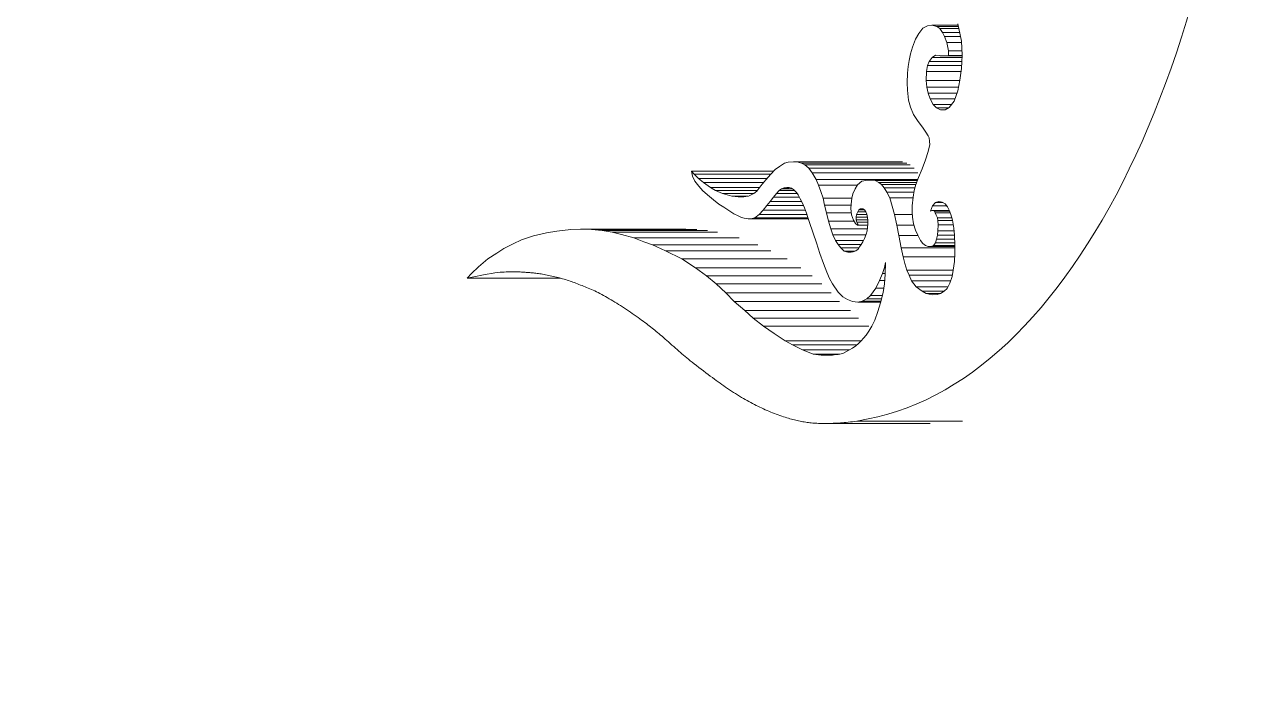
# Model space of a CAD drawing. Header units: inches. Extents: x 20 to 536, y 8 to 344.
# Drawn here: x 233.276 to 233.906, y 125.607 to 125.955 of the extents above; entities that cross this region are included whole.
import ezdxf

# ---------------------------------------------------------------- set-up
doc = ezdxf.new("R2010")
doc.units = ezdxf.units.IN
doc.header["$LTSCALE"] = 16
doc.header["$MEASUREMENT"] = 0
doc.layers.add('Visible (ANSI)', color=7, linetype='Continuous', lineweight=50)

msp = doc.modelspace()

# ---------------------------------------------------------------- linework, layer by layer
at = {"layer": 'Visible (ANSI)', "linetype": 'Continuous', "lineweight": 18}
for p, q in [((233.73558, 125.95027), (233.73756, 125.95293)), ((233.73756, 125.95293), (233.73997, 125.9542)), ((233.73997, 125.9542), (233.7423, 125.95445)), ((233.75575, 125.95445), (233.7423, 125.95445)), ((233.7423, 125.95445), (233.74482, 125.95387)), ((233.75588, 125.95387), (233.74482, 125.95387)), ((233.74482, 125.95387), (233.74641, 125.9527)), ((233.75615, 125.9527), (233.74641, 125.9527)), ((233.74641, 125.9527), (233.74772, 125.95078)), ((233.75612, 125.95284), (233.75559, 125.95514)), ((233.75742, 125.94619), (233.75612, 125.95284)), ((233.73227, 125.94321), (233.73383, 125.94734)), ((233.73383, 125.94734), (233.73558, 125.95027)), ((233.75652, 125.95078), (233.74772, 125.95078)), ((233.74772, 125.95078), (233.74876, 125.94867)), ((233.75694, 125.94867), (233.74876, 125.94867)), ((233.74876, 125.94867), (233.74994, 125.94554)), ((233.75781, 125.93906), (233.75742, 125.94619)), ((233.73127, 125.93975), (233.73227, 125.94321)), ((233.75746, 125.94554), (233.74994, 125.94554)), ((233.74994, 125.94554), (233.75074, 125.94126)), ((233.75769, 125.94126), (233.75074, 125.94126)), ((233.75074, 125.94126), (233.75081, 125.93888)), ((233.73001, 125.9333), (233.73055, 125.93629)), ((233.73055, 125.93629), (233.73127, 125.93975)), ((233.73997, 125.93374), (233.73951, 125.93071)), ((233.74092, 125.93583), (233.73997, 125.93374)), ((233.75758, 125.93374), (233.73997, 125.93374)), ((233.74235, 125.93779), (233.74092, 125.93583)), ((233.75767, 125.93583), (233.74092, 125.93583)), ((233.74413, 125.93907), (233.74235, 125.93779)), ((233.75776, 125.93779), (233.74235, 125.93779)), ((233.74619, 125.93885), (233.74413, 125.93907)), ((233.74647, 125.93876), (233.74619, 125.93885)), ((233.75081, 125.93888), (233.74647, 125.93876)), ((233.7578, 125.93876), (233.74647, 125.93876)), ((233.7578, 125.93888), (233.75081, 125.93888)), ((233.75751, 125.93218), (233.75781, 125.93906)), ((233.72965, 125.92491), (233.72969, 125.92974)), ((233.72969, 125.92974), (233.73001, 125.9333)), ((233.73951, 125.93071), (233.73934, 125.92603)), ((233.75728, 125.93071), (233.73951, 125.93071)), ((233.75659, 125.92625), (233.75751, 125.93218)), ((233.72975, 125.9211), (233.72965, 125.92491)), ((233.73026, 125.91602), (233.72975, 125.9211)), ((233.75655, 125.92603), (233.73934, 125.92603)), ((233.73934, 125.92603), (233.7397, 125.92261)), ((233.75598, 125.92261), (233.7397, 125.92261)), ((233.7397, 125.92261), (233.74041, 125.9196)), ((233.75567, 125.92073), (233.75659, 125.92625)), ((233.73134, 125.91232), (233.73026, 125.91602)), ((233.75525, 125.9196), (233.74041, 125.9196)), ((233.74041, 125.9196), (233.74146, 125.91661)), ((233.75414, 125.91661), (233.74146, 125.91661)), ((233.74146, 125.91661), (233.74292, 125.91377)), ((233.75111, 125.9122), (233.7537, 125.91542)), ((233.7537, 125.91542), (233.75567, 125.92073)), ((233.73284, 125.90862), (233.73134, 125.91232)), ((233.7348, 125.90552), (233.73284, 125.90862)), ((233.75237, 125.91377), (233.74292, 125.91377)), ((233.74292, 125.91377), (233.74458, 125.91202)), ((233.75085, 125.91202), (233.74458, 125.91202)), ((233.74458, 125.91202), (233.74672, 125.91098)), ((233.74924, 125.91098), (233.74672, 125.91098)), ((233.74672, 125.91098), (233.74913, 125.91091)), ((233.74913, 125.91091), (233.75111, 125.9122)), ((233.7378, 125.90155), (233.7348, 125.90552)), ((233.7392, 125.89953), (233.7378, 125.90155)), ((233.74039, 125.89759), (233.7392, 125.89953)), ((233.74087, 125.89657), (233.74039, 125.89759)), ((233.7411, 125.89497), (233.74087, 125.89657)), ((233.73907, 125.88537), (233.74037, 125.8896)), ((233.74037, 125.8896), (233.74094, 125.89174)), ((233.74094, 125.89174), (233.74115, 125.89307)), ((233.74115, 125.89307), (233.7411, 125.89497)), ((233.66409, 125.88193), (233.66665, 125.88352)), ((233.66665, 125.88352), (233.66853, 125.88411)), ((233.66853, 125.88411), (233.67118, 125.88436)), ((233.72531, 125.88436), (233.67118, 125.88436)), ((233.67118, 125.88436), (233.67298, 125.88423)), ((233.7271, 125.88423), (233.67298, 125.88423)), ((233.67298, 125.88423), (233.67527, 125.88366)), ((233.7294, 125.88366), (233.67527, 125.88366)), ((233.67527, 125.88366), (233.67703, 125.88281)), ((233.73729, 125.88075), (233.73907, 125.88537)), ((233.61936, 125.87689), (233.61876, 125.87949)), ((233.66103, 125.87949), (233.61876, 125.87949)), ((233.61876, 125.87949), (233.62021, 125.87791)), ((233.62051, 125.87437), (233.61936, 125.87689)), ((233.65962, 125.87791), (233.62021, 125.87791)), ((233.62021, 125.87791), (233.62238, 125.87581)), ((233.657, 125.87502), (233.65958, 125.87787)), ((233.65958, 125.87787), (233.66181, 125.88035)), ((233.66181, 125.88035), (233.66409, 125.88193)), ((233.73115, 125.88281), (233.67703, 125.88281)), ((233.67703, 125.88281), (233.67906, 125.88098)), ((233.73319, 125.88098), (233.67906, 125.88098)), ((233.67906, 125.88098), (233.68087, 125.8787)), ((233.735, 125.8787), (233.68087, 125.8787)), ((233.68087, 125.8787), (233.68287, 125.87525)), ((233.73532, 125.87625), (233.73729, 125.88075)), ((233.62259, 125.87176), (233.62051, 125.87437)), ((233.65772, 125.87581), (233.62238, 125.87581)), ((233.62238, 125.87581), (233.62491, 125.87364)), ((233.62465, 125.86935), (233.62259, 125.87176)), ((233.65587, 125.87364), (233.62491, 125.87364)), ((233.62491, 125.87364), (233.62862, 125.87113)), ((233.65386, 125.87113), (233.62862, 125.87113)), ((233.62862, 125.87113), (233.63119, 125.86958)), ((233.65239, 125.86924), (233.65446, 125.8719)), ((233.65446, 125.8719), (233.657, 125.87502)), ((233.66641, 125.871), (233.66504, 125.87042)), ((233.66774, 125.87113), (233.66641, 125.871)), ((233.66899, 125.871), (233.66641, 125.871)), ((233.66892, 125.87102), (233.66774, 125.87113)), ((233.67018, 125.87071), (233.66892, 125.87102)), ((233.67135, 125.86985), (233.67018, 125.87071)), ((233.73499, 125.87525), (233.68287, 125.87525)), ((233.68287, 125.87525), (233.68412, 125.87238)), ((233.70405, 125.87238), (233.68412, 125.87238)), ((233.68412, 125.87238), (233.68526, 125.869)), ((233.70279, 125.87039), (233.70411, 125.87248)), ((233.70411, 125.87248), (233.70637, 125.87429)), ((233.70637, 125.87429), (233.70935, 125.87488)), ((233.73487, 125.87488), (233.70935, 125.87488)), ((233.70935, 125.87488), (233.71316, 125.87468)), ((233.7348, 125.87468), (233.71316, 125.87468)), ((233.71316, 125.87468), (233.71502, 125.8737)), ((233.73448, 125.8737), (233.71502, 125.8737)), ((233.71502, 125.8737), (233.71647, 125.8726)), ((233.73412, 125.8726), (233.71647, 125.8726)), ((233.71647, 125.8726), (233.71777, 125.87099)), ((233.73361, 125.87099), (233.71777, 125.87099)), ((233.71777, 125.87099), (233.71917, 125.86876)), ((233.73314, 125.86951), (233.73411, 125.87258)), ((233.73411, 125.87258), (233.73532, 125.87625)), ((233.628, 125.86649), (233.62465, 125.86935)), ((233.63013, 125.86482), (233.628, 125.86649)), ((233.63283, 125.86261), (233.63013, 125.86482)), ((233.65266, 125.86958), (233.63119, 125.86958)), ((233.63119, 125.86958), (233.63483, 125.86797)), ((233.6507, 125.86797), (233.63483, 125.86797)), ((233.63483, 125.86797), (233.63947, 125.86666)), ((233.64777, 125.86666), (233.63947, 125.86666)), ((233.63947, 125.86666), (233.64285, 125.86639)), ((233.64572, 125.86639), (233.64285, 125.86639)), ((233.64285, 125.86639), (233.64559, 125.86637)), ((233.64559, 125.86637), (233.64815, 125.86671)), ((233.64815, 125.86671), (233.65083, 125.86804)), ((233.65083, 125.86804), (233.65239, 125.86924)), ((233.66092, 125.86611), (233.65921, 125.8639)), ((233.6625, 125.86808), (233.66092, 125.86611)), ((233.6743, 125.86611), (233.66092, 125.86611)), ((233.66388, 125.86955), (233.6625, 125.86808)), ((233.67314, 125.86808), (233.6625, 125.86808)), ((233.66504, 125.87042), (233.66388, 125.86955)), ((233.67169, 125.86955), (233.66388, 125.86955)), ((233.67057, 125.87042), (233.66504, 125.87042)), ((233.6728, 125.8686), (233.67135, 125.86985)), ((233.67359, 125.86739), (233.6728, 125.8686)), ((233.67471, 125.86536), (233.67359, 125.86739)), ((233.67594, 125.86278), (233.67471, 125.86536)), ((233.68526, 125.869), (233.68636, 125.86571)), ((233.70115, 125.86571), (233.68636, 125.86571)), ((233.68636, 125.86571), (233.6871, 125.86196)), ((233.70078, 125.86262), (233.70112, 125.86561)), ((233.70112, 125.86561), (233.70172, 125.86789)), ((233.70172, 125.86789), (233.70279, 125.87039)), ((233.73302, 125.86876), (233.71917, 125.86876)), ((233.71917, 125.86876), (233.72069, 125.86572)), ((233.73256, 125.86572), (233.72069, 125.86572)), ((233.72069, 125.86572), (233.7219, 125.86153)), ((233.7322, 125.86167), (233.73261, 125.86618)), ((233.73261, 125.86618), (233.73314, 125.86951)), ((233.63538, 125.86095), (233.63283, 125.86261)), ((233.63803, 125.85925), (233.63538, 125.86095)), ((233.6406, 125.8576), (233.63803, 125.85925)), ((233.65569, 125.85953), (233.65362, 125.85725)), ((233.65752, 125.86194), (233.65569, 125.85953)), ((233.67735, 125.85953), (233.65569, 125.85953)), ((233.65921, 125.8639), (233.65752, 125.86194)), ((233.67635, 125.86194), (233.65752, 125.86194)), ((233.67541, 125.8639), (233.65921, 125.8639)), ((233.67694, 125.86071), (233.67594, 125.86278)), ((233.67792, 125.85788), (233.67694, 125.86071)), ((233.70075, 125.86196), (233.6871, 125.86196)), ((233.6871, 125.86196), (233.68807, 125.85813)), ((233.70094, 125.85813), (233.68807, 125.85813)), ((233.68807, 125.85813), (233.68922, 125.85377)), ((233.70069, 125.86025), (233.70078, 125.86262)), ((233.70107, 125.85707), (233.70069, 125.86025)), ((233.70416, 125.8586), (233.70364, 125.8573)), ((233.70477, 125.85957), (233.70416, 125.8586)), ((233.70836, 125.8586), (233.70416, 125.8586)), ((233.70564, 125.8601), (233.70477, 125.85957)), ((233.70766, 125.85957), (233.70477, 125.85957)), ((233.70676, 125.86013), (233.70564, 125.8601)), ((233.70681, 125.8601), (233.70564, 125.8601)), ((233.70761, 125.85964), (233.70676, 125.86013)), ((233.70834, 125.85865), (233.70761, 125.85964)), ((233.70883, 125.85738), (233.70834, 125.85865)), ((233.7219, 125.86153), (233.72313, 125.85731)), ((233.73217, 125.85861), (233.7322, 125.86167)), ((233.73236, 125.85579), (233.73217, 125.85861)), ((233.74251, 125.86164), (233.74161, 125.85895)), ((233.74161, 125.85895), (233.74219, 125.85925)), ((233.75127, 125.85925), (233.74219, 125.85925)), ((233.74219, 125.85925), (233.74291, 125.85921)), ((233.74415, 125.86342), (233.74251, 125.86164)), ((233.74983, 125.86164), (233.74251, 125.86164)), ((233.75129, 125.85921), (233.74291, 125.85921)), ((233.74291, 125.85921), (233.74355, 125.85888)), ((233.7514, 125.85888), (233.74355, 125.85888)), ((233.74355, 125.85888), (233.74401, 125.85803)), ((233.75168, 125.85803), (233.74401, 125.85803)), ((233.74401, 125.85803), (233.74451, 125.85689)), ((233.7458, 125.86383), (233.74415, 125.86342)), ((233.74789, 125.86342), (233.74415, 125.86342)), ((233.74759, 125.86361), (233.7458, 125.86383)), ((233.74902, 125.86273), (233.74759, 125.86361)), ((233.75022, 125.86111), (233.74902, 125.86273)), ((233.7512, 125.85949), (233.75022, 125.86111)), ((233.75194, 125.85721), (233.7512, 125.85949)), ((233.64279, 125.85662), (233.6406, 125.8576)), ((233.64449, 125.85578), (233.64279, 125.85662)), ((233.64595, 125.85532), (233.64449, 125.85578)), ((233.6479, 125.85503), (233.64595, 125.85532)), ((233.64994, 125.85514), (233.6479, 125.85503)), ((233.67887, 125.85503), (233.6479, 125.85503)), ((233.65137, 125.85557), (233.64994, 125.85514)), ((233.67884, 125.85514), (233.64994, 125.85514)), ((233.65362, 125.85725), (233.65137, 125.85557)), ((233.67871, 125.85557), (233.65137, 125.85557)), ((233.67814, 125.85725), (233.65362, 125.85725)), ((233.67865, 125.85574), (233.67792, 125.85788)), ((233.67931, 125.85364), (233.67865, 125.85574)), ((233.68137, 125.84761), (233.67931, 125.85364)), ((233.70228, 125.85377), (233.68922, 125.85377)), ((233.68922, 125.85377), (233.69033, 125.84985)), ((233.70197, 125.85431), (233.70107, 125.85707)), ((233.70296, 125.85259), (233.70197, 125.85431)), ((233.70399, 125.85169), (233.70296, 125.85259)), ((233.70345, 125.85594), (233.70343, 125.85449)), ((233.70931, 125.85449), (233.70343, 125.85449)), ((233.70343, 125.85449), (233.70375, 125.85337)), ((233.70364, 125.8573), (233.70345, 125.85594)), ((233.70918, 125.85594), (233.70345, 125.85594)), ((233.70885, 125.8573), (233.70364, 125.8573)), ((233.70934, 125.85337), (233.70375, 125.85337)), ((233.70375, 125.85337), (233.70461, 125.85171)), ((233.70404, 125.85169), (233.70399, 125.85169)), ((233.70461, 125.85171), (233.70404, 125.85169)), ((233.70934, 125.85169), (233.70404, 125.85169)), ((233.70934, 125.85171), (233.70461, 125.85171)), ((233.70923, 125.85576), (233.70883, 125.85738)), ((233.70933, 125.85419), (233.70923, 125.85576)), ((233.70929, 125.8506), (233.70937, 125.85229)), ((233.70937, 125.85229), (233.70933, 125.85419)), ((233.73225, 125.85731), (233.72313, 125.85731)), ((233.72313, 125.85731), (233.72435, 125.85178)), ((233.73305, 125.85178), (233.72435, 125.85178)), ((233.72435, 125.85178), (233.72536, 125.84646)), ((233.73284, 125.85238), (233.73236, 125.85579)), ((233.73393, 125.84918), (233.73284, 125.85238)), ((233.74451, 125.85689), (233.74507, 125.85558)), ((233.75245, 125.85558), (233.74507, 125.85558)), ((233.74507, 125.85558), (233.74531, 125.85414)), ((233.75287, 125.85414), (233.74531, 125.85414)), ((233.74531, 125.85414), (233.74547, 125.85195)), ((233.74547, 125.85195), (233.74537, 125.84889)), ((233.75325, 125.85195), (233.74547, 125.85195)), ((233.75284, 125.85431), (233.75194, 125.85721)), ((233.75355, 125.85029), (233.75284, 125.85431)), ((233.53161, 125.84424), (233.53772, 125.84633)), ((233.53772, 125.84633), (233.54445, 125.84788)), ((233.54445, 125.84788), (233.54961, 125.84871)), ((233.54961, 125.84871), (233.55686, 125.84958)), ((233.55686, 125.84958), (233.56182, 125.84971)), ((233.61594, 125.84971), (233.56182, 125.84971)), ((233.56182, 125.84971), (233.56746, 125.84959)), ((233.62159, 125.84959), (233.56746, 125.84959)), ((233.56746, 125.84959), (233.5729, 125.84905)), ((233.62703, 125.84905), (233.5729, 125.84905)), ((233.5729, 125.84905), (233.57807, 125.84808)), ((233.63219, 125.84808), (233.57807, 125.84808)), ((233.57807, 125.84808), (233.58289, 125.84697)), ((233.58289, 125.84697), (233.5892, 125.84533)), ((233.64333, 125.84533), (233.5892, 125.84533)), ((233.5892, 125.84533), (233.59431, 125.84327)), ((233.68302, 125.84269), (233.68137, 125.84761)), ((233.70918, 125.84985), (233.69033, 125.84985)), ((233.69033, 125.84985), (233.69138, 125.84682)), ((233.7084, 125.84682), (233.69138, 125.84682)), ((233.69138, 125.84682), (233.69284, 125.8439)), ((233.70773, 125.8449), (233.7085, 125.84711)), ((233.7085, 125.84711), (233.70902, 125.84886)), ((233.70902, 125.84886), (233.70929, 125.8506)), ((233.73507, 125.84646), (233.72536, 125.84646)), ((233.72536, 125.84646), (233.72645, 125.8402)), ((233.73502, 125.84655), (233.73393, 125.84918)), ((233.73645, 125.84388), (233.73502, 125.84655)), ((233.74513, 125.84669), (233.74465, 125.84454)), ((233.74537, 125.84889), (233.74513, 125.84669)), ((233.75389, 125.84669), (233.74513, 125.84669)), ((233.75368, 125.84889), (233.74537, 125.84889)), ((233.7539, 125.84663), (233.75355, 125.85029)), ((233.75407, 125.84132), (233.7539, 125.84663)), ((233.51879, 125.8373), (233.52249, 125.83974)), ((233.52249, 125.83974), (233.52722, 125.8422)), ((233.52722, 125.8422), (233.53161, 125.84424)), ((233.59431, 125.84327), (233.59879, 125.8416)), ((233.65292, 125.8416), (233.59879, 125.8416)), ((233.59879, 125.8416), (233.60548, 125.83862)), ((233.68475, 125.83715), (233.68302, 125.84269)), ((233.70721, 125.8439), (233.69284, 125.8439)), ((233.69284, 125.8439), (233.69406, 125.84187)), ((233.70607, 125.84187), (233.69406, 125.84187)), ((233.69406, 125.84187), (233.69558, 125.84004)), ((233.70473, 125.84004), (233.69558, 125.84004)), ((233.69558, 125.84004), (233.69725, 125.8384)), ((233.70314, 125.83856), (233.70434, 125.83948)), ((233.70434, 125.83948), (233.70515, 125.84063)), ((233.70515, 125.84063), (233.70601, 125.84177)), ((233.70601, 125.84177), (233.70684, 125.84319)), ((233.70684, 125.84319), (233.70773, 125.8449)), ((233.75406, 125.8402), (233.72645, 125.8402)), ((233.72645, 125.8402), (233.72744, 125.83546)), ((233.73765, 125.8424), (233.73645, 125.84388)), ((233.73896, 125.84128), (233.73765, 125.8424)), ((233.74034, 125.84079), (233.73896, 125.84128)), ((233.74182, 125.84078), (233.74034, 125.84079)), ((233.74303, 125.84127), (233.74182, 125.84078)), ((233.75407, 125.84078), (233.74182, 125.84078)), ((233.74409, 125.84274), (233.74303, 125.84127)), ((233.75407, 125.84127), (233.74303, 125.84127)), ((233.74465, 125.84454), (233.74409, 125.84274)), ((233.75402, 125.84274), (233.74409, 125.84274)), ((233.75396, 125.84454), (233.74465, 125.84454)), ((233.75405, 125.8372), (233.75407, 125.84132)), ((233.50952, 125.83044), (233.51433, 125.83443)), ((233.51433, 125.83443), (233.51879, 125.8373)), ((233.65961, 125.83862), (233.60548, 125.83862)), ((233.60548, 125.83862), (233.61391, 125.83444)), ((233.66803, 125.83444), (233.61391, 125.83444)), ((233.61391, 125.83444), (233.62084, 125.82991)), ((233.68656, 125.83205), (233.68475, 125.83715)), ((233.70276, 125.8384), (233.69725, 125.8384)), ((233.69725, 125.8384), (233.69908, 125.83789)), ((233.70088, 125.83789), (233.69908, 125.83789)), ((233.69908, 125.83789), (233.70029, 125.83781)), ((233.70029, 125.83781), (233.70183, 125.83802)), ((233.70183, 125.83802), (233.70314, 125.83856)), ((233.75397, 125.83546), (233.72744, 125.83546)), ((233.72744, 125.83546), (233.72843, 125.832)), ((233.75323, 125.82871), (233.75385, 125.83303)), ((233.75385, 125.83303), (233.75405, 125.8372)), ((233.50371, 125.82451), (233.50583, 125.82691)), ((233.50583, 125.82691), (233.50952, 125.83044)), ((233.51396, 125.82663), (233.51122, 125.82611)), ((233.51616, 125.82701), (233.51396, 125.82663)), ((233.51793, 125.82728), (233.51616, 125.82701)), ((233.51935, 125.82745), (233.51793, 125.82728)), ((233.52055, 125.82756), (233.51935, 125.82745)), ((233.52161, 125.82763), (233.52055, 125.82756)), ((233.52263, 125.82769), (233.52161, 125.82763)), ((233.52361, 125.82774), (233.52263, 125.82769)), ((233.52457, 125.82778), (233.52361, 125.82774)), ((233.52549, 125.82781), (233.52457, 125.82778)), ((233.52637, 125.82783), (233.52549, 125.82781)), ((233.52722, 125.82784), (233.52637, 125.82783)), ((233.52804, 125.82783), (233.52722, 125.82784)), ((233.52881, 125.82782), (233.52804, 125.82783)), ((233.52955, 125.8278), (233.52881, 125.82782)), ((233.53025, 125.82777), (233.52955, 125.8278)), ((233.53092, 125.82774), (233.53025, 125.82777)), ((233.53157, 125.8277), (233.53092, 125.82774)), ((233.5322, 125.82765), (233.53157, 125.8277)), ((233.53281, 125.82761), (233.5322, 125.82765)), ((233.53342, 125.82756), (233.53281, 125.82761)), ((233.53401, 125.82751), (233.53342, 125.82756)), ((233.53461, 125.82747), (233.53401, 125.82751)), ((233.5352, 125.82743), (233.53461, 125.82747)), ((233.5358, 125.82739), (233.5352, 125.82743)), ((233.5364, 125.82734), (233.5358, 125.82739)), ((233.53701, 125.82729), (233.5364, 125.82734)), ((233.53763, 125.82724), (233.53701, 125.82729)), ((233.53826, 125.82717), (233.53763, 125.82724)), ((233.53891, 125.8271), (233.53826, 125.82717)), ((233.53957, 125.82702), (233.53891, 125.8271)), ((233.54025, 125.82692), (233.53957, 125.82702)), ((233.54095, 125.82681), (233.54025, 125.82692)), ((233.54166, 125.8267), (233.54095, 125.82681)), ((233.54238, 125.82657), (233.54166, 125.8267)), ((233.54313, 125.82643), (233.54238, 125.82657)), ((233.54389, 125.82629), (233.54313, 125.82643)), ((233.67497, 125.82991), (233.62084, 125.82991)), ((233.62084, 125.82991), (233.62658, 125.82566)), ((233.68829, 125.82769), (233.68656, 125.83205)), ((233.68977, 125.82442), (233.68829, 125.82769)), ((233.7169, 125.82691), (233.71544, 125.82333)), ((233.718, 125.82998), (233.7169, 125.82691)), ((233.71832, 125.82691), (233.7169, 125.82691)), ((233.71786, 125.82165), (233.71831, 125.82665)), ((233.71842, 125.83259), (233.718, 125.82998)), ((233.71837, 125.82998), (233.718, 125.82998)), ((233.71831, 125.82665), (233.71842, 125.83259)), ((233.72843, 125.832), (233.72941, 125.82863)), ((233.75322, 125.82863), (233.72941, 125.82863)), ((233.72941, 125.82863), (233.73053, 125.8261)), ((233.75261, 125.82548), (233.75323, 125.82871)), ((233.50784, 125.82541), (233.50371, 125.82451)), ((233.55158, 125.82451), (233.50371, 125.82451)), ((233.51122, 125.82611), (233.50784, 125.82541)), ((233.54466, 125.82613), (233.54389, 125.82629)), ((233.54545, 125.82597), (233.54466, 125.82613)), ((233.54625, 125.8258), (233.54545, 125.82597)), ((233.54705, 125.82562), (233.54625, 125.8258)), ((233.54787, 125.82544), (233.54705, 125.82562)), ((233.54868, 125.82524), (233.54787, 125.82544)), ((233.54949, 125.82505), (233.54868, 125.82524)), ((233.5503, 125.82485), (233.54949, 125.82505)), ((233.5511, 125.82464), (233.5503, 125.82485)), ((233.55189, 125.82443), (233.5511, 125.82464)), ((233.55266, 125.82422), (233.55189, 125.82443)), ((233.55343, 125.824), (233.55266, 125.82422)), ((233.5542, 125.82378), (233.55343, 125.824)), ((233.55496, 125.82354), (233.5542, 125.82378)), ((233.55571, 125.8233), (233.55496, 125.82354)), ((233.55647, 125.82305), (233.55571, 125.8233)), ((233.55722, 125.82279), (233.55647, 125.82305)), ((233.55798, 125.82252), (233.55722, 125.82279)), ((233.55874, 125.82223), (233.55798, 125.82252)), ((233.55951, 125.82194), (233.55874, 125.82223)), ((233.56028, 125.82164), (233.55951, 125.82194)), ((233.56105, 125.82133), (233.56028, 125.82164)), ((233.56183, 125.82102), (233.56105, 125.82133)), ((233.56261, 125.82071), (233.56183, 125.82102)), ((233.5634, 125.8204), (233.56261, 125.82071)), ((233.56419, 125.82008), (233.5634, 125.8204)), ((233.68071, 125.82566), (233.62658, 125.82566)), ((233.62658, 125.82566), (233.63156, 125.82167)), ((233.68569, 125.82167), (233.63156, 125.82167)), ((233.63156, 125.82167), (233.63641, 125.81699)), ((233.69117, 125.82162), (233.68977, 125.82442)), ((233.69415, 125.81733), (233.69117, 125.82162)), ((233.71544, 125.82333), (233.71357, 125.81943)), ((233.71801, 125.82333), (233.71544, 125.82333)), ((233.7172, 125.8172), (233.71786, 125.82165)), ((233.75273, 125.8261), (233.73053, 125.8261)), ((233.73053, 125.8261), (233.73188, 125.8232)), ((233.75188, 125.8232), (233.73188, 125.8232)), ((233.73188, 125.8232), (233.73425, 125.82014)), ((233.7505, 125.82014), (233.73425, 125.82014)), ((233.73425, 125.82014), (233.7372, 125.81792)), ((233.75004, 125.81927), (233.75149, 125.82197)), ((233.75149, 125.82197), (233.75261, 125.82548)), ((233.56499, 125.81976), (233.56419, 125.82008)), ((233.56579, 125.81944), (233.56499, 125.81976)), ((233.56661, 125.8191), (233.56579, 125.81944)), ((233.56743, 125.81875), (233.56661, 125.8191)), ((233.56827, 125.81838), (233.56743, 125.81875)), ((233.56913, 125.81799), (233.56827, 125.81838)), ((233.57001, 125.81757), (233.56913, 125.81799)), ((233.5709, 125.81712), (233.57001, 125.81757)), ((233.57181, 125.81665), (233.5709, 125.81712)), ((233.57274, 125.81615), (233.57181, 125.81665)), ((233.57368, 125.81563), (233.57274, 125.81615)), ((233.57463, 125.8151), (233.57368, 125.81563)), ((233.57559, 125.81455), (233.57463, 125.8151)), ((233.57655, 125.81399), (233.57559, 125.81455)), ((233.57752, 125.81342), (233.57655, 125.81399)), ((233.69054, 125.81699), (233.63641, 125.81699)), ((233.63641, 125.81699), (233.64078, 125.81256)), ((233.6966, 125.81501), (233.69415, 125.81733)), ((233.69891, 125.81364), (233.6966, 125.81501)), ((233.70878, 125.8139), (233.70652, 125.81279)), ((233.71076, 125.81569), (233.70878, 125.8139)), ((233.7164, 125.8139), (233.70878, 125.8139)), ((233.71357, 125.81943), (233.71076, 125.81569)), ((233.71683, 125.81569), (233.71076, 125.81569)), ((233.71753, 125.81943), (233.71357, 125.81943)), ((233.71592, 125.81194), (233.7172, 125.8172)), ((233.74856, 125.81792), (233.7372, 125.81792)), ((233.7372, 125.81792), (233.73937, 125.8167)), ((233.74672, 125.8167), (233.73937, 125.8167)), ((233.73937, 125.8167), (233.74235, 125.81604)), ((233.74235, 125.81604), (233.74492, 125.81611)), ((233.74492, 125.81611), (233.74675, 125.81671)), ((233.74675, 125.81671), (233.74849, 125.81786)), ((233.74849, 125.81786), (233.75004, 125.81927)), ((233.57849, 125.81284), (233.57752, 125.81342)), ((233.57946, 125.81226), (233.57849, 125.81284)), ((233.58044, 125.81166), (233.57946, 125.81226)), ((233.58142, 125.81106), (233.58044, 125.81166)), ((233.58241, 125.81044), (233.58142, 125.81106)), ((233.5834, 125.80981), (233.58241, 125.81044)), ((233.58439, 125.80917), (233.5834, 125.80981)), ((233.5854, 125.8085), (233.58439, 125.80917)), ((233.58641, 125.80782), (233.5854, 125.8085)), ((233.58743, 125.80713), (233.58641, 125.80782)), ((233.6949, 125.81256), (233.64078, 125.81256)), ((233.64078, 125.81256), (233.64628, 125.80787)), ((233.7004, 125.80787), (233.64628, 125.80787)), ((233.64628, 125.80787), (233.6505, 125.80399)), ((233.70152, 125.8126), (233.69891, 125.81364)), ((233.70426, 125.81223), (233.70152, 125.8126)), ((233.70652, 125.81279), (233.70426, 125.81223)), ((233.71599, 125.81223), (233.70426, 125.81223)), ((233.71613, 125.81279), (233.70652, 125.81279)), ((233.71454, 125.8075), (233.71592, 125.81194)), ((233.58844, 125.80643), (233.58743, 125.80713)), ((233.58943, 125.80573), (233.58844, 125.80643)), ((233.59042, 125.80503), (233.58943, 125.80573)), ((233.59137, 125.80434), (233.59042, 125.80503)), ((233.5923, 125.80366), (233.59137, 125.80434)), ((233.59319, 125.80301), (233.5923, 125.80366)), ((233.59404, 125.80239), (233.59319, 125.80301)), ((233.59486, 125.80178), (233.59404, 125.80239)), ((233.59564, 125.80119), (233.59486, 125.80178)), ((233.70463, 125.80399), (233.6505, 125.80399)), ((233.6505, 125.80399), (233.65576, 125.79987)), ((233.71137, 125.79983), (233.71291, 125.80302)), ((233.71291, 125.80302), (233.71454, 125.8075)), ((233.59639, 125.80062), (233.59564, 125.80119)), ((233.59713, 125.80005), (233.59639, 125.80062)), ((233.59785, 125.79949), (233.59713, 125.80005)), ((233.59857, 125.79893), (233.59785, 125.79949)), ((233.59928, 125.79837), (233.59857, 125.79893)), ((233.59999, 125.7978), (233.59928, 125.79837)), ((233.60071, 125.79721), (233.59999, 125.7978)), ((233.60144, 125.79661), (233.60071, 125.79721)), ((233.60218, 125.79599), (233.60144, 125.79661)), ((233.60294, 125.79535), (233.60218, 125.79599)), ((233.60371, 125.79469), (233.60294, 125.79535)), ((233.70988, 125.79987), (233.65576, 125.79987)), ((233.65576, 125.79987), (233.66122, 125.79616)), ((233.66122, 125.79616), (233.66691, 125.79244)), ((233.70715, 125.79364), (233.70848, 125.7953)), ((233.70848, 125.7953), (233.70993, 125.7973)), ((233.70993, 125.7973), (233.71137, 125.79983)), ((233.60451, 125.794), (233.60371, 125.79469)), ((233.60532, 125.79329), (233.60451, 125.794)), ((233.60617, 125.79254), (233.60532, 125.79329)), ((233.60704, 125.79177), (233.60617, 125.79254)), ((233.60791, 125.79098), (233.60704, 125.79177)), ((233.6088, 125.79018), (233.60791, 125.79098)), ((233.60969, 125.78939), (233.6088, 125.79018)), ((233.61057, 125.7886), (233.60969, 125.78939)), ((233.70611, 125.79244), (233.66691, 125.79244)), ((233.66691, 125.79244), (233.67067, 125.79022)), ((233.70366, 125.79022), (233.67067, 125.79022)), ((233.67067, 125.79022), (233.67584, 125.7877)), ((233.69968, 125.78753), (233.7015, 125.78865)), ((233.7015, 125.78865), (233.70315, 125.78979)), ((233.70315, 125.78979), (233.70456, 125.79098)), ((233.70456, 125.79098), (233.706, 125.79232)), ((233.706, 125.79232), (233.70715, 125.79364)), ((233.61143, 125.78783), (233.61057, 125.7886)), ((233.61228, 125.78708), (233.61143, 125.78783)), ((233.6131, 125.78636), (233.61228, 125.78708)), ((233.61391, 125.78566), (233.6131, 125.78636)), ((233.61471, 125.78498), (233.61391, 125.78566)), ((233.61553, 125.78429), (233.61471, 125.78498)), ((233.61637, 125.7836), (233.61553, 125.78429)), ((233.61725, 125.78288), (233.61637, 125.7836)), ((233.61819, 125.78213), (233.61725, 125.78288)), ((233.69995, 125.7877), (233.67584, 125.7877)), ((233.67584, 125.7877), (233.68136, 125.78552)), ((233.69495, 125.78552), (233.68136, 125.78552)), ((233.68136, 125.78552), (233.68549, 125.78505)), ((233.6912, 125.78505), (233.68549, 125.78505)), ((233.68549, 125.78505), (233.69028, 125.78496)), ((233.69028, 125.78496), (233.69415, 125.78533)), ((233.69415, 125.78533), (233.69649, 125.78589)), ((233.69649, 125.78589), (233.69968, 125.78753)), ((233.61918, 125.78134), (233.61819, 125.78213)), ((233.62025, 125.78051), (233.61918, 125.78134)), ((233.62138, 125.77963), (233.62025, 125.78051)), ((233.62255, 125.77873), (233.62138, 125.77963)), ((233.62375, 125.77781), (233.62255, 125.77873)), ((233.62496, 125.77689), (233.62375, 125.77781)), ((233.62616, 125.77598), (233.62496, 125.77689)), ((233.62733, 125.7751), (233.62616, 125.77598)), ((233.62846, 125.77425), (233.62733, 125.7751)), ((233.62954, 125.77345), (233.62846, 125.77425)), ((233.63057, 125.7727), (233.62954, 125.77345)), ((233.63156, 125.77197), (233.63057, 125.7727)), ((233.63253, 125.77128), (233.63156, 125.77197)), ((233.63347, 125.7706), (233.63253, 125.77128)), ((233.63442, 125.76994), (233.63347, 125.7706)), ((233.63536, 125.76927), (233.63442, 125.76994)), ((233.63633, 125.76861), (233.63536, 125.76927)), ((233.63732, 125.76794), (233.63633, 125.76861)), ((233.63833, 125.76725), (233.63732, 125.76794)), ((233.63935, 125.76657), (233.63833, 125.76725)), ((233.64039, 125.7659), (233.63935, 125.76657)), ((233.64142, 125.76523), (233.64039, 125.7659)), ((233.64246, 125.76457), (233.64142, 125.76523)), ((233.64348, 125.76394), (233.64246, 125.76457)), ((233.64449, 125.76333), (233.64348, 125.76394)), ((233.64548, 125.76275), (233.64449, 125.76333)), ((233.64645, 125.76219), (233.64548, 125.76275)), ((233.64741, 125.76166), (233.64645, 125.76219)), ((233.64835, 125.76114), (233.64741, 125.76166)), ((233.64928, 125.76065), (233.64835, 125.76114)), ((233.65021, 125.76016), (233.64928, 125.76065)), ((233.65113, 125.75969), (233.65021, 125.76016)), ((233.65205, 125.75923), (233.65113, 125.75969)), ((233.65297, 125.75877), (233.65205, 125.75923)), ((233.65389, 125.75832), (233.65297, 125.75877)), ((233.65482, 125.75787), (233.65389, 125.75832)), ((233.65575, 125.75743), (233.65482, 125.75787)), ((233.65668, 125.757), (233.65575, 125.75743)), ((233.65761, 125.75658), (233.65668, 125.757)), ((233.65855, 125.75617), (233.65761, 125.75658)), ((233.6595, 125.75577), (233.65855, 125.75617)), ((233.66045, 125.75538), (233.6595, 125.75577)), ((233.66141, 125.75501), (233.66045, 125.75538)), ((233.66236, 125.75465), (233.66141, 125.75501)), ((233.6633, 125.75431), (233.66236, 125.75465)), ((233.66423, 125.75398), (233.6633, 125.75431)), ((233.66515, 125.75367), (233.66423, 125.75398)), ((233.66604, 125.75337), (233.66515, 125.75367)), ((233.66691, 125.75309), (233.66604, 125.75337)), ((233.66776, 125.75284), (233.66691, 125.75309)), ((233.66857, 125.7526), (233.66776, 125.75284)), ((233.66937, 125.75237), (233.66857, 125.7526)), ((233.67014, 125.75216), (233.66937, 125.75237)), ((233.6709, 125.75196), (233.67014, 125.75216)), ((233.67165, 125.75177), (233.6709, 125.75196)), ((233.67239, 125.7516), (233.67165, 125.75177)), ((233.67313, 125.75143), (233.67239, 125.7516)), ((233.67386, 125.75127), (233.67313, 125.75143)), ((233.67459, 125.75112), (233.67386, 125.75127)), ((233.67532, 125.75098), (233.67459, 125.75112)), ((233.67605, 125.75084), (233.67532, 125.75098)), ((233.67677, 125.75071), (233.67605, 125.75084)), ((233.70153, 125.75081), (233.70043, 125.75068)), ((233.70265, 125.75095), (233.70153, 125.75081)), ((233.7038, 125.75111), (233.70265, 125.75095)), ((233.70949, 125.75231), (233.7038, 125.75111)), ((233.75792, 125.75111), (233.7038, 125.75111)), ((233.67749, 125.7506), (233.67677, 125.75071)), ((233.67821, 125.75049), (233.67749, 125.7506)), ((233.67893, 125.75039), (233.67821, 125.75049)), ((233.67965, 125.7503), (233.67893, 125.75039)), ((233.68036, 125.75022), (233.67965, 125.7503)), ((233.68108, 125.75015), (233.68036, 125.75022)), ((233.6818, 125.75009), (233.68108, 125.75015)), ((233.68253, 125.75004), (233.6818, 125.75009)), ((233.68327, 125.75), (233.68253, 125.75004)), ((233.68403, 125.74997), (233.68327, 125.75)), ((233.6848, 125.74995), (233.68403, 125.74997)), ((233.6856, 125.74993), (233.6848, 125.74995)), ((233.68641, 125.74992), (233.6856, 125.74993)), ((233.68724, 125.74992), (233.68641, 125.74992)), ((233.68809, 125.74992), (233.68724, 125.74992)), ((233.74137, 125.74992), (233.68724, 125.74992)), ((233.68895, 125.74994), (233.68809, 125.74992)), ((233.68982, 125.74995), (233.68895, 125.74994)), ((233.69071, 125.74998), (233.68982, 125.74995)), ((233.69161, 125.75001), (233.69071, 125.74998)), ((233.69251, 125.75005), (233.69161, 125.75001)), ((233.69343, 125.7501), (233.69251, 125.75005)), ((233.69437, 125.75015), (233.69343, 125.7501)), ((233.69532, 125.75021), (233.69437, 125.75015)), ((233.69629, 125.75028), (233.69532, 125.75021)), ((233.69728, 125.75037), (233.69629, 125.75028)), ((233.6983, 125.75046), (233.69728, 125.75037)), ((233.69935, 125.75056), (233.6983, 125.75046)), ((233.70043, 125.75068), (233.69935, 125.75056))]:
    msp.add_line(p, q, dxfattribs=at)
for centre, major_axis, start_param, end_param in [((233.68964, 126.17989), (0, 0.42942), 3.234188, 6.152982), ((231.93622, 123.28528), (0, 2.8125), 3.617529, 6.894441), ((231.88209, 123.28528), (0, 2.625), 3.091168, 6.776111), ((232.0986, 123.28528), (0, 2.8125), 4.985446, 6.283185)]:
    msp.add_ellipse(centre, major_axis=major_axis, ratio=0.5, start_param=start_param, end_param=end_param, dxfattribs=at)

doc.saveas('drawing.dxf')
